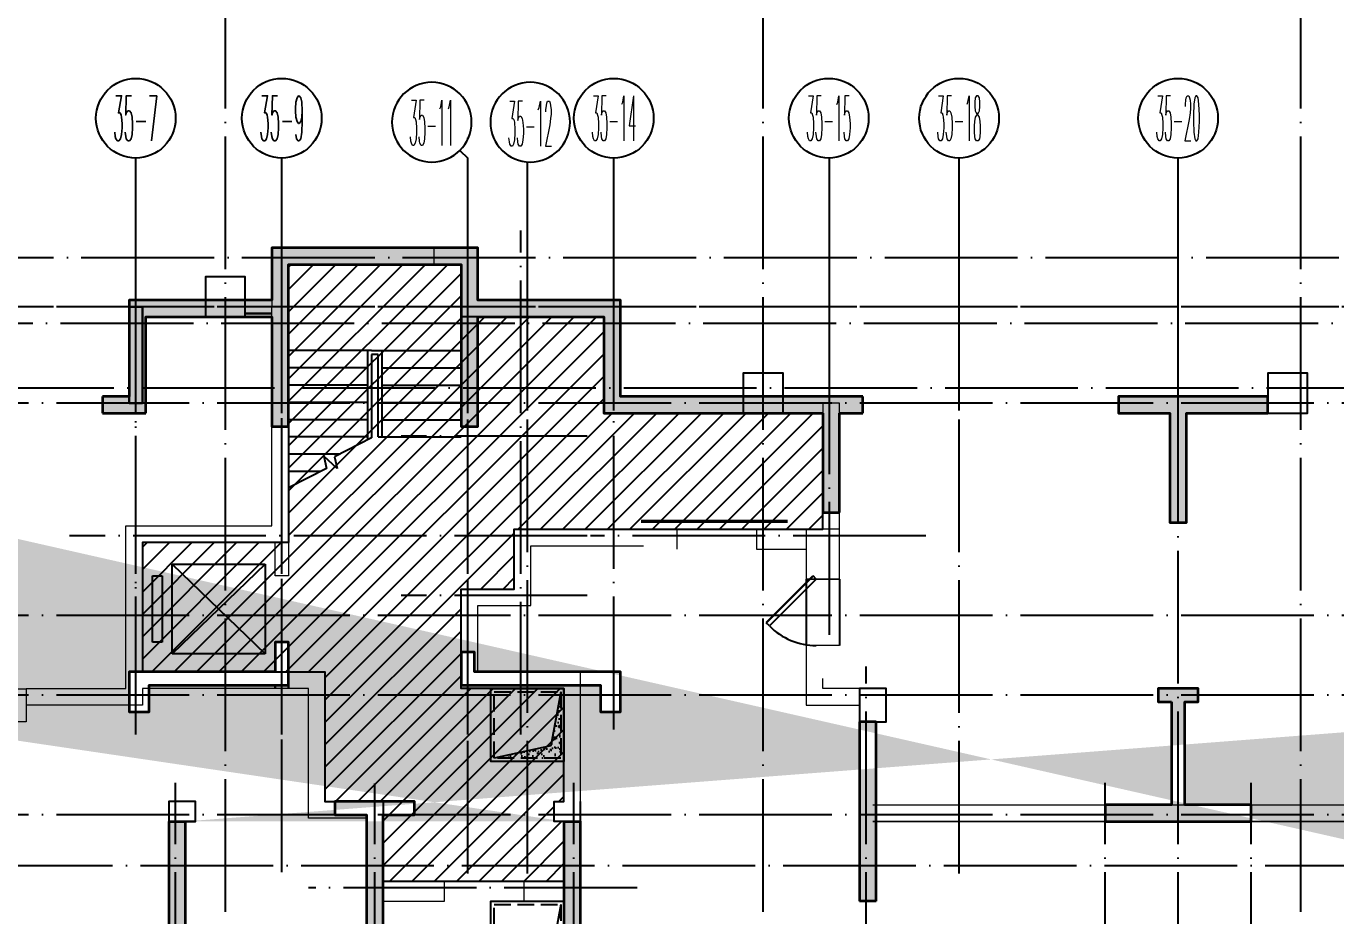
# Model space of a CAD drawing. Extents: x 115549 to 768939, y -502199 to 402497.
# Drawn here: x 296683 to 316408, y -369174 to -355775 of the extents above; entities that cross this region are included whole.
import ezdxf
from ezdxf.enums import TextEntityAlignment as Align

# ---------------------------------------------------------------- set-up
doc = ezdxf.new("R2010")
doc.units = 0
doc.header["$LTSCALE"] = 1000
doc.header["$MEASUREMENT"] = 0
doc.linetypes.add('DASH', pattern=[0.35, 0.25, -0.1])
doc.linetypes.add('DOTE', pattern=[2.4200000000000004, 2, -0.2, 0.02, -0.2])
for name, color, linetype in [('AXIS', 3, 'Continuous'), ('AXIS_TEXT', 7, 'Continuous'), ('COLUMN', 9, 'Continuous'), ('DOTE', 16, 'DOTE'), ('STAIR', 50, 'Continuous'), ('人防集水坑', 6, 'Continuous'), ('人防－WINDOW', 4, 'Continuous')]:
    doc.layers.add(name, color=color, linetype=linetype)
for name, color, linetype, lineweight in [('renWALL', 8, 'Continuous', 9), ('WALL', 150, 'Continuous', 30), ('主楼剪力墙', 212, 'Continuous', 5), ('砼墙', 3, 'Continuous', 35)]:
    doc.layers.add(name, color=color, linetype=linetype, lineweight=lineweight)
doc.styles.add('_TCH_AXIS', font='COMPLEX', dxfattribs={"bigfont": 'GBCBIG'})
doc.styles.add('COMPLEX', font='COMPLEX')

# ---------------------------------------------------------------- blocks, each defined once
blk = doc.blocks.new('qiangzh3333')
at = {"layer": 'COLUMN', "color": 8}
for points in [[(503104001.038847, 3697144366.18678), (503104601.038847, 3697144366.18678), (503104601.038847, 3697144966.18678), (503104001.038847, 3697144966.18678)], [(503112101.038847, 3697142916.18678), (503112701.038847, 3697142916.18678), (503112701.038847, 3697143516.18678), (503112101.038847, 3697143516.18678)], [(503120001.038847, 3697142916.18678), (503120601.038847, 3697142916.18678), (503120601.038847, 3697143516.18678), (503120001.038847, 3697143516.18678)], [(503103451.038847, 3697136766.18678), (503103851.038847, 3697136766.18678), (503103851.038847, 3697137066.18678), (503103451.038847, 3697137066.18678)]]:
    blk.add_lwpolyline(points, close=True, dxfattribs=at)
for points in [[(503113851.0357096, 3697138266.18678), (503113851.0357096, 3697138266.18678), (503114101.0357096, 3697138266.18678), (503114101.0357096, 3697138266.18678), (503114251.038847, 3697138266.18678), (503114251.038847, 3697138766.18678), (503113851.038847, 3697138766.18678), (503113851.038847, 3697138266.18678)], [(503109651.038847, 3697136766.18678), (503109651.038847, 3697137066.18678)], [(503109651.0357096, 3697136766.18678), (503109651.0357096, 3697135766.179456), (503109651.0357096, 3697132666.179456), (503106675.9764307, 3697132666.179456), (503106675.9764307, 3697127846.178967), (503104601.038847, 3697127846.178967), (503104601.038847, 3697127696.178967), (503104601.038847, 3697128296.178967), (503104001.038847, 3697128296.178967), (503104001.0388471, 3697127696.17897), (503104601.038847, 3697127696.178967)]]:
    blk.add_lwpolyline(points, dxfattribs=at)
at = {"layer": 'renWALL', "color": 8}
for points in [[(503105251.0357096, 3697144516.179015), (503105251.0354072, 3697145156.178967), (503107445.1552806, 3697145156.178967), (503107445.1552806, 3697145406.178967), (503105001.035289, 3697145406.178967), (503105001.0357096, 3697144516.178896)], [(503101301.0357096, 3697138764.371959), (503101301.0357096, 3697138264.371959), (503100801.0357096, 3697138264.371959), (503100801.0357096, 3697138764.371959), (503101301.0357096, 3697138764.371959), (503102800.5989156, 3697138766.177322), (503102800.6274092, 3697138916.215343), (503102801.0641932, 3697141216.178967), (503105001.0357096, 3697141216.178967), (503105001.0357096, 3697144516.178967)], [(503113051.0357096, 3697141166.178967), (503113051.0357096, 3697140416.179211), (503113551.0357096, 3697140416.179211), (503113551.0357096, 3697141066.178967), (503113551.0357096, 3697143066.178967), (503113301.0357096, 3697143066.178967), (503113301.0357096, 3697141166.178967)], [(503104601.038847, 3697128096.178967), (503106425.9764307, 3697128096.178967), (503106425.9764307, 3697132766.179456), (503106425.9764307, 3697133641.179456), (503106675.9764307, 3697133641.179456), (503106675.9764307, 3697132916.179456), (503109401.0357096, 3697132916.179456), (503109401.0357096, 3697135566.179456), (503108801.0357096, 3697135566.179456), (503108801.0357096, 3697135866.179456), (503109401.0357096, 3697135866.179456), (503109401.0357096, 3697136766.18678), (503109251.038847, 3697136766.18678), (503109251.038847, 3697137066.18678), (503109401.0357096, 3697137066.18678), (503109401.0357096, 3697138768.885817), (503107851.0357096, 3697138768.885817), (503107851.0357096, 3697140266.178967), (503108651.0357095, 3697140266.178967), (503108651.0357095, 3697141166.178967), (503110801.0357096, 3697141166.178967), (503111101.0357096, 3697141166.178967), (503111101.0357096, 3697140866.178967)], [(503113551.0357096, 3697141166.178967), (503112301.0357096, 3697141166.178967), (503112301.0357096, 3697140866.178967), (503113051.0357096, 3697140866.178967)], [(503106425.9764307, 3697135766.179456), (503106425.9764307, 3697134841.179456), (503106675.9764307, 3697134841.179456), (503106675.9764307, 3697135566.179456), (503107601.0357096, 3697135566.179456), (503107601.0357096, 3697135866.179456), (503106676.0388471, 3697135866.179456), (503106676.0388471, 3697137066.179456), (503105801.0357096, 3697137066.179456), (503105801.0357096, 3697139016.18678), (503105151.0357096, 3697139016.18678), (503103050.6463993, 3697139016.18678), (503103051.0167205, 3697140966.178967), (503105251.0357096, 3697140966.178967), (503105251.0357096, 3697140466.181101), (503105051.0357096, 3697140466.181101), (503105051.0357096, 3697140966.178967)], [(503109651.0357096, 3697137066.18678), (503109651.0357096, 3697139018.885817), (503108101.0357096, 3697139018.885817), (503108101.0357096, 3697140016.178967), (503108901.0357095, 3697140016.178967), (503108901.0357095, 3697140916.178967), (503110601.0357096, 3697140916.178967)], [(503113551.0357096, 3697139416.179211), (503113051.0357096, 3697139416.179211), (503113051.0357096, 3697138516.179456), (503113851.0357096, 3697138516.179456)], [(503106426.0388471, 3697135766.179456), (503106426.0388471, 3697136816.179456), (503105551.0357096, 3697136816.179456), (503105551.0357096, 3697138766.18678), (503105151.0357096, 3697138766.18678), (503103050.598922, 3697138766.18678), (503103050.5514429, 3697138516.177322), (503101301.0357096, 3697138514.371959)], [(503113851.038847, 3697138766.179456), (503113301.0357096, 3697138766.179455), (503113301.0357096, 3697138916.179212)], [(503114051.0357096, 3697137016.188321), (503117550.5802926, 3697137016.188321), (503119750.5080233, 3697137016.188321), (503123201.0388471, 3697137016.188321)], [(503114051.0357096, 3697136766.188321), (503117550.5802926, 3697136766.188321), (503119750.5080233, 3697136766.188321), (503123201.0388471, 3697136766.188321)]]:
    blk.add_lwpolyline(points, dxfattribs=at)
at = {"layer": 'WALL', "color": 8}
blk.add_lwpolyline([(503102851.0357096, 3697143066.178967), (503102851.0357096, 3697144516.178967), (503103051.0357096, 3697144516.178967), (503103051.0357096, 3697143066.178967)], close=True, dxfattribs=at)
for points in [[(503105001.0356623, 3697144616.178967), (503104601.038847, 3697144616.178967)], [(503105001.0357096, 3697144416.178967), (503104601.038847, 3697144416.178967)], [(503105251.0357096, 3697139016.18678), (503105251.0357096, 3697139466.181101), (503105051.0357096, 3697139466.181101), (503105051.0357096, 3697139016.18678)], [(503105051.0357096, 3697138766.18678), (503105051.0357096, 3697138816.178967), (503105251.0357096, 3697138816.178967), (503105251.0357096, 3697138766.18678)]]:
    blk.add_lwpolyline(points, dxfattribs=at)
blk = doc.blocks.new('zhuloujlqtiangchong')
at = {"layer": '主楼剪力墙'}
h = blk.add_hatch(color=253, dxfattribs=at)
h.dxf.hatch_style = 1
h.paths.add_polyline_path([(724222.2208015919, 614270.9931564331), (724222.2208015919, 614420.9931564331), (726322.2208015919, 614420.9931564331), (726322.2208015919, 615070.9931564331), (726122.2208015919, 615070.9931564331), (726122.2208015919, 614620.9931564331), (723922.2208015919, 614620.9931564331), (723922.2208015919, 614270.9931564331), (723922.2208015919, 614020.9931564331), (724222.2208015919, 614020.9931564331)], flags=17)
h.paths.add_polyline_path([(731322.2208015919, 614270.9931564331), (731322.2208015919, 614620.9931564331), (729822.2208015919, 614620.9931564331), (729122.2208015919, 614620.9931564331), (729122.2208015919, 614920.9931564331), (728922.2208015919, 614920.9931564331), (728922.2208015919, 614420.9931564331), (729822.2208015919, 614420.9931564331), (731022.2208015919, 614420.9931564331), (731022.2208015919, 614270.9931564331), (731022.2208015919, 614020.9931564331), (731322.2208015919, 614020.9931564331)], flags=17)
h.paths.add_polyline_path([(739622.2208015919, 614170.9931564331), (739622.2208015919, 612620.9931564331), (738622.2208015919, 612620.9931564331), (738622.2208015919, 612370.9931564331), (739722.2208015919, 612370.9931564331), (740822.2208015919, 612370.9931564331), (740822.2208015919, 612620.9931564331), (739822.2208015919, 612620.9931564331), (739822.2208015919, 614170.9931564331), (740022.2208015919, 614170.9931564331), (740022.2208015919, 614370.9931564331), (739722.2208015919, 614370.9931564331), (739422.2208015919, 614370.9931564331), (739422.2208015919, 614170.9931564331)], flags=17)
h.paths.add_polyline_path([(738722.2208015919, 608270.9931564331), (738722.2208015919, 610020.9931564331), (738522.2208015919, 610020.9931564331), (738522.2208015919, 608520.9931564331), (738122.2208015919, 608520.9931564331), (738122.2208015919, 608270.9931564331)], flags=17)
h.paths.add_polyline_path([(720872.2208015919, 618770.9931564331), (720272.2208015919, 618770.9931564331), (720272.2208015919, 618520.9931564331), (720622.2208015919, 618520.9931564331), (720622.2208015919, 617020.9931564331), (720872.2208015919, 617020.9931564331)])
h.paths.add_polyline_path([(749622.2208015919, 614420.9931564331), (750522.2129890919, 614420.9931564331), (750522.2129890919, 614920.9931564331), (750322.2129890919, 614920.9931564331), (750322.2129890919, 614620.9931564331), (749622.2208015919, 614620.9931564331), (748122.2208015919, 614620.9931564331), (748122.2208015919, 614270.9931564331), (748122.2208015919, 614020.9931564331), (748422.2208015919, 614020.9931564331), (748422.2208015919, 614270.9931564331), (748422.2208015919, 614420.9931564331)], flags=17)
h.paths.add_polyline_path([(745072.2208015919, 618520.9931564331), (745622.2208015919, 618520.9931564331), (745622.2208015919, 618770.9931564331), (744972.2208015919, 618770.9931564331), (744472.2208015919, 618770.9931564331), (744472.2208015919, 618520.9931564331), (744822.2208015919, 618520.9931564331), (744822.2208015919, 617020.9931564331), (745072.2208015919, 617020.9931564331)])
h.paths.add_polyline_path([(740722.2208015919, 608270.9931564331), (741322.2208015919, 608270.9931564331), (741322.2208015919, 608520.9931564331), (740922.2208015919, 608520.9931564331), (740922.2208015919, 610020.9931564331), (740722.2208015919, 610020.9931564331)], flags=17)
h.paths.add_polyline_path([(752422.2129890919, 612470.9931564331), (752422.2129890919, 612670.9931564331), (751822.2129890919, 612670.9931564331), (751222.2129890919, 612670.9931564331), (751222.2129890919, 612470.9931564331), (751697.2129890919, 612470.9931564331), (751697.2129890919, 610820.9931564331), (751697.2129890919, 608270.9931564331), (751947.2129890919, 608270.9931564331), (751947.2129890919, 610820.9931564331), (751947.2129890919, 612470.9931564331)], flags=17)
h.paths.add_polyline_path([(755522.2129890919, 614270.9931564331), (755522.2129890919, 614620.9931564331), (753322.2129890919, 614620.9931564331), (753322.2129890919, 615070.9931564331), (753122.2129890919, 615070.9931564331), (753122.2129890919, 614420.9931564331), (755222.2129890919, 614420.9931564331), (755222.2129890919, 614270.9931564331), (755222.2129890919, 614020.9931564331), (755522.2129890919, 614020.9931564331)], flags=17)
h.paths.add_polyline_path([(758822.2129890919, 618520.9931564331), (759172.2129890919, 618520.9931564331), (759172.2129890919, 618770.9931564331), (758572.2129890919, 618770.9931564331), (758572.2129890919, 617020.9931564331), (758822.2129890919, 617020.9931564331)])
h.paths.add_polyline_path([(741072.2208015919, 618520.9931564331), (741072.2208015919, 618770.9931564331), (740622.2208015919, 618770.9931564331), (739722.2208015919, 618770.9931564331), (738822.2208015919, 618770.9931564331), (738822.2208015919, 618520.9931564331), (739597.2208015919, 618520.9931564331), (739597.2208015919, 616870.9931564331), (739847.2208015919, 616870.9931564331), (739847.2208015919, 618520.9931564331), (740622.2208015919, 618520.9931564331)])
h.paths.add_polyline_path([(748722.2208015919, 612370.9931564331), (748972.2208015919, 612370.9931564331), (748972.2208015919, 608270.9931564331), (748322.2208015919, 608270.9931564331), (748322.2208015919, 608520.9931564331), (748722.2208015919, 608520.9931564331)], flags=17)
h.paths.add_polyline_path([(724172.2208015919, 618520.9931564331), (724172.2208015919, 619971.0041861534), (726072.2208015919, 619970.9867229462), (726072.2208015919, 618320.9931564331), (726322.2208015919, 618320.9931564331), (726322.2208015919, 620120.9853439331), (726322.2208015919, 620760.9853439331), (728922.2208015919, 620760.9853439331), (728922.2208015919, 620120.9853439331), (728922.2208015919, 618320.9931564331), (729172.2208015919, 618320.9931564331), (729172.2208015919, 619970.9867229462), (729872.2214835882, 619970.9931564331), (731072.2208015919, 619970.9931564331), (731072.2208015919, 619870.9931564331), (731072.2208015919, 618520.9931564331), (731722.2208015919, 618520.9931564331), (734372.2208015919, 618520.9931564331), (734372.2208015919, 617020.9931564331), (734622.2208015919, 617020.9931564331), (734622.2208015919, 618520.9931564331), (734972.2208015919, 618520.9931564331), (734972.2208015919, 618770.9931564331), (731722.2208015919, 618770.9931564331), (731322.2208015919, 618770.9931564331), (731322.2208015919, 619870.9931564331), (731322.2208015919, 620220.9931564331), (729872.2203384042, 620220.9931564331), (729172.2208015919, 620220.9867229462), (729172.2208015919, 621010.9853439331), (726072.2208015919, 621010.9853439331), (726072.2208015919, 620220.9867229462), (723922.2208015919, 620221.0064840317), (723922.2208015919, 619870.9931564331), (723922.2208015919, 618770.9931564331), (723522.2208015919, 618770.9931564331), (723522.2208015919, 618520.9931564331)])
h.paths.add_polyline_path([(748372.2208015919, 618520.9931564331), (748372.2208015919, 619870.9931564331), (748372.2208015919, 619970.9931564331), (750272.2129890919, 619970.9931564331), (750272.2129890919, 618320.9931564331), (750522.2129890919, 618320.9931564331), (750522.2129890919, 620120.9931564331), (750522.2129890919, 620760.9931564331), (753122.2129890919, 620760.9931564331), (753122.2129890919, 620120.9931564331), (753122.2129890919, 618320.9931564331), (753372.2129890919, 618320.9931564331), (753372.2129890919, 619970.9931564331), (754072.2129890919, 619970.9931564331), (755272.2129890919, 619970.9931564331), (755272.2129890919, 619870.9931564331), (755272.2129890919, 618520.9931564331), (755922.2129890919, 618520.9931564331), (755922.2129890919, 618770.9931564331), (755522.2129890919, 618770.9931564331), (755522.2129890919, 619870.9931564331), (755522.2129890919, 620220.9931564331), (754072.2129890919, 620220.9931564331), (753372.2129890919, 620220.9931564331), (753372.2129890919, 621010.9931564331), (750272.2129890919, 621010.9931564331), (750272.2129890919, 620220.9931564331), (748122.2208015919, 620220.9931564331), (748122.2208015919, 619870.9931564331), (748122.2208015919, 618770.9931564331), (747722.2208015919, 618770.9931564331), (747722.2208015919, 618520.9931564331)])
h.paths.add_polyline_path([(766772.2129890919, 615300.9853439331), (766772.2129890919, 618770.9931564331), (763922.2129890919, 618770.9931564331), (763022.2129890919, 618770.9931564331), (763022.2129890919, 618520.9931564331), (763772.2129890919, 618520.9931564331), (763772.2129890919, 616870.9931564331), (763772.2129890919, 614270.9931564331), (763772.2129890919, 613570.9931564331), (763772.2129890919, 612970.9931564331), (763772.2129890919, 612620.9931564331), (762672.2129890919, 612620.9931564331), (762672.2129890919, 612570.9931564331), (762272.2129890919, 612570.9931564331), (762272.2129890919, 612370.9931564331), (762672.2129890919, 612370.9931564331), (762672.2129890919, 612170.9931564331), (762672.2129890919, 610020.9931564331), (762672.2129890919, 608520.9931564331), (762322.2129890919, 608520.9931564331), (762322.2129890919, 608270.9931564331), (762922.2129890919, 608270.9931564331), (762922.2129890919, 610020.9931564331), (762922.2129890919, 612170.9931564331), (762922.2129890919, 612370.9931564331), (764022.2129890919, 612370.9931564331), (764022.2129890919, 612970.9931564331), (764022.2129890919, 613470.9931564331), (764622.2286140919, 613470.9931564331), (764622.2286140919, 613720.9931564331), (764022.2129890919, 613720.9931564331), (764022.2129890919, 614270.9931564331), (764022.2129890919, 616870.9931564331), (764022.2129890919, 618520.9931564331), (765872.2286140919, 618520.9931564331), (766522.2129890919, 618520.9931564331), (766522.2129890919, 615300.9853439331), (766522.2129890919, 613720.9931564331), (765872.2286140919, 613720.9931564331), (765822.2286140919, 613720.9931564331), (765822.2286140919, 613470.9931564331), (765872.2286140919, 613470.9931564331), (766772.2129890919, 613470.9931564331)])
edge = h.paths.add_edge_path()
edge.add_line((758022.2129890919, 608270.9931564331), (758022.2129890919, 608520.9931564331))
edge.add_line((715422.2208015919, 618170.9931564331), (715422.2208015919, 616870.9931564331))
edge.add_line((715422.2208015919, 616870.9931564331), (715422.2208015919, 614270.9931564331))
edge.add_line((715422.2208015919, 614270.9931564331), (715422.2208015919, 613871.0209380689))
edge.add_line((715422.2208015919, 613871.0209383965), (714822.2485022082, 613871.1875973685))
edge.add_line((714822.2485021949, 613871.1875972748), (714822.179057753, 613621.1876069199))
edge.add_line((714822.1790577173, 613621.1876068115), (715422.220801543, 613621.0209285493))
edge.add_line((715422.2208015919, 613621.0209283829), (715422.2208015919, 612370.9931563921))
edge.add_line((715422.2208015919, 612370.9931564331), (716522.2208015919, 612370.9931564331))
edge.add_line((716522.2208015919, 612370.9931564331), (716522.2208015919, 612170.9931564331))
edge.add_line((716522.2208015919, 612170.9931564331), (716522.2208015919, 610020.9931564331))
edge.add_line((716522.2208015919, 610020.9931564331), (716522.2208015919, 608270.9931564331))
edge.add_line((716522.2208015919, 608270.9931564331), (717122.2208015919, 608270.9931564331))
edge.add_line((717122.2208015919, 608270.9931564331), (717122.2208015919, 608520.9931564331))
edge.add_line((717122.2208015919, 608520.9931564331), (716772.2208015919, 608520.9931564331))
edge.add_line((716772.2208015919, 608520.9931564331), (716772.2208015919, 610020.9931564331))
edge.add_line((716772.2208015919, 610020.9931564331), (716772.2208015919, 612170.9931564331))
edge.add_line((716772.2208015919, 612170.9931564331), (716772.2208015919, 612370.9931564331))
edge.add_line((716772.2208015919, 612370.9931564331), (717172.2208015919, 612370.9931564331))
edge.add_line((717172.2208015919, 612370.9931564331), (717172.2208015919, 612570.9931564331))
edge.add_line((717172.2208015919, 612570.9931564331), (716772.2208015919, 612570.9931564331))
edge.add_line((716772.2208015919, 612570.9931564331), (716772.2208015919, 612620.9931564331))
edge.add_line((716772.2208015919, 612620.9931564331), (715672.2208015919, 612620.9931564331))
edge.add_line((715672.2208015919, 612620.9931564331), (715672.2208015919, 613770.9931564331))
edge.add_line((715672.2208015919, 613770.9931564331), (715672.2208015919, 614270.9931564331))
edge.add_line((715672.2208015919, 614270.9931564331), (715672.2208015919, 616870.9931564331))
edge.add_line((715672.2208015919, 616870.9931564331), (715672.2208015919, 618170.9931564331))
edge.add_line((720072.2208015919, 613870.9931564331), (720072.2208015919, 612470.9931564331))
edge.add_line((720072.2208015919, 612470.9931564331), (720072.2208015919, 610020.9931564331))
edge.add_line((720072.2208015919, 610020.9931564331), (720072.2208015919, 608520.9931564331))
edge.add_line((720072.2208015919, 608520.9931564331), (719722.2208015919, 608520.9931564331))
edge.add_line((719722.2208015919, 608520.9931564331), (719722.2208015919, 608270.9931564331))
edge.add_line((719722.2208015919, 608270.9931564331), (720222.2208015919, 608270.9931564331))
edge.add_line((720222.2208015919, 608270.9931564331), (720522.2208015919, 608270.9931564331))
edge.add_line((720522.2208015919, 608270.9931564331), (720522.2208015919, 607470.9931564331))
edge.add_line((720522.2208015919, 607470.9931564331), (720722.2208015919, 607470.9931564331))
edge.add_line((720722.2208015919, 607470.9931564331), (720722.2208015919, 608520.9931564331))
edge.add_line((720722.2208015919, 608520.9931564331), (720322.2208015919, 608520.9931564331))
edge.add_line((720322.2208015919, 608520.9931564331), (720322.2208015919, 610020.9931564331))
edge.add_line((720322.2208015919, 610020.9931564331), (720322.2208015919, 612470.9931564331))
edge.add_line((720322.2208015919, 612470.9931564331), (720322.2208015919, 613870.9931564331))
edge.add_line((730472.2208015919, 612370.9931564331), (730472.2208015919, 608270.9931564331))
edge.add_line((730472.2208015919, 608270.9931564331), (731122.2208015919, 608270.9931564331))
edge.add_line((731122.2208015919, 608270.9931564331), (731122.2208015919, 608520.9931564331))
edge.add_line((731122.2208015919, 608520.9931564331), (730722.2208015919, 608520.9931564331))
edge.add_line((730722.2208015919, 608520.9931564331), (730722.2208015919, 612370.9931564331))
edge.add_line((724522.2208015919, 612370.9931564331), (724522.2208015919, 608520.9931564331))
edge.add_line((724522.2208015919, 608520.9931564331), (724122.2208015919, 608520.9931564331))
edge.add_line((724122.2208015919, 608520.9931564331), (724122.2208015919, 608270.9931564331))
edge.add_line((724122.2208015919, 608270.9931564331), (724772.2208015919, 608270.9931564331))
edge.add_line((724772.2208015919, 608270.9931564331), (724772.2208015919, 612370.9931564331))
edge.add_line((744272.2208015919, 613870.9931564331), (744272.2208015919, 612470.9931564331))
edge.add_line((744272.2208015919, 612470.9931564331), (744272.2208015919, 610020.9931564331))
edge.add_line((744272.2208015919, 610020.9931564331), (744272.2208015919, 608520.9931564331))
edge.add_line((744272.2208015919, 608520.9931564331), (743922.2208015919, 608520.9931564331))
edge.add_line((743922.2208015919, 608520.9931564331), (743922.2208015919, 608270.9931564331))
edge.add_line((743922.2208015919, 608270.9931564331), (744422.2208015919, 608270.9931564331))
edge.add_line((744422.2208015919, 608270.9931564331), (744722.2208015919, 608270.9931564331))
edge.add_line((744722.2208015919, 608270.9931564331), (744722.2208015919, 607470.9931564331))
edge.add_line((744722.2208015919, 607470.9931564331), (744922.2208015919, 607470.9931564331))
edge.add_line((744922.2208015919, 607470.9931564331), (744922.2208015919, 608520.9931564331))
edge.add_line((744922.2208015919, 608520.9931564331), (744522.2208015919, 608520.9931564331))
edge.add_line((744522.2208015919, 608520.9931564331), (744522.2208015919, 610020.9931564331))
edge.add_line((744522.2208015919, 610020.9931564331), (744522.2208015919, 612470.9931564331))
edge.add_line((744522.2208015919, 612470.9931564331), (744522.2208015919, 613870.9931564331))
edge.add_line((759122.2129890919, 613870.9931564331), (759122.2129890919, 612470.9931564331))
edge.add_line((759122.2129890919, 612470.9931564331), (759122.2129890919, 610020.9931564331))
edge.add_line((759122.2129890919, 610020.9931564331), (759122.2129890919, 608520.9931564331))
edge.add_line((759122.2129890919, 608520.9931564331), (758822.2129890919, 608520.9931564331))
edge.add_line((758822.2129890919, 608520.9931564331), (758022.2129890919, 608520.9931564331))
edge.add_line((758022.2129890919, 608270.9931564331), (758722.2129890919, 608270.9931564331))
edge.add_line((758722.2129890919, 608270.9931564331), (758722.2129890919, 607470.9931564331))
edge.add_line((758722.2129890919, 607470.9931564331), (758922.2129890919, 607470.9931564331))
edge.add_line((758922.2129890919, 607470.9931564331), (758922.2129890919, 608270.9931564331))
edge.add_line((758922.2129890919, 608270.9931564331), (759222.2129890919, 608270.9931564331))
edge.add_line((759222.2129890919, 608270.9931564331), (759722.2129890919, 608270.9931564331))
edge.add_line((759722.2129890919, 608270.9931564331), (759722.2129890919, 608520.9931564331))
edge.add_line((759722.2129890919, 608520.9931564331), (759372.2129890919, 608520.9931564331))
edge.add_line((759372.2129890919, 608520.9931564331), (759372.2129890919, 610020.9931564331))
edge.add_line((759372.2129890919, 610020.9931564331), (759372.2129890919, 612470.9931564331))
edge.add_line((759372.2129890919, 612470.9931564331), (759372.2129890919, 613870.9931564331))
edge.add_line((754672.2129890919, 612370.9931564331), (754672.2129890919, 608270.9931564331))
edge.add_line((754672.2129890919, 608270.9931564331), (755322.2129890919, 608270.9931564331))
edge.add_line((755322.2129890919, 608270.9931564331), (755322.2129890919, 608520.9931564331))
edge.add_line((755322.2129890919, 608520.9931564331), (754922.2129890919, 608520.9931564331))
edge.add_line((754922.2129890919, 608520.9931564331), (754922.2129890919, 612370.9931564331))
h.paths.add_polyline_path([(734922.2208015919, 611170.985833168), (735172.2208015919, 611170.9858326912), (735172.2208015919, 613870.9931564331), (734922.2208015919, 613870.9931564331)])
h.paths.add_polyline_path([(735172.2208015919, 609970.9858326912), (734922.2208015919, 609970.9858326912), (734922.2208015919, 608520.9931564331), (733722.2208015919, 608520.9931564331), (733722.2208015919, 608270.9931564331), (734522.2208015919, 608270.9931564331), (734522.2208015919, 607470.9931564331), (734722.2208015919, 607470.9931564331), (734722.2208015919, 608270.9931564331), (735522.2208015919, 608270.9931564331), (735522.2208015919, 608520.9931564331), (735172.2208015919, 608520.9931564331)])
h.paths.add_polyline_path([(727497.2208015919, 610445.9858322144), (727747.2208016515, 610445.9858322144), (727747.2208015919, 612470.9931564331), (728222.2208015919, 612470.9931564331), (728222.2208015919, 612670.9931564331), (727022.2208015919, 612670.9931564331), (727022.2208015919, 612470.9931564331), (727497.2208015919, 612470.9931564331)])
h.paths.add_polyline_path([(727747.2208015919, 609245.985833168), (727497.2208015919, 609245.9858326912), (727497.2208015919, 608270.9931564331), (727747.2208015919, 608270.9931564331)])
h = blk.add_hatch(color=253, dxfattribs=at)
h.dxf.hatch_style = 1
h.paths.add_polyline_path([(720072.2208015919, 613870.9931564331), (720322.2208015919, 613870.9931564331), (720322.2208015919, 612470.9931564331), (720322.2208015919, 610020.9931564331), (720322.2208015919, 608520.9931564331), (720722.2208015919, 608520.9931564331), (720722.2208015919, 607470.9931564331), (720522.2208015919, 607470.9931564331), (720522.2208015919, 608270.9931564331), (720222.2208015919, 608270.9931564331), (719722.2208015919, 608270.9931564331), (719722.2208015919, 608520.9931564331), (720072.2208015919, 608520.9931564331), (720072.2208015919, 610020.9931564331), (720072.2208015919, 612470.9931564331)])
h.paths.add_polyline_path([(724522.2208015919, 612370.9931564331), (724772.2208015919, 612370.9931564331), (724772.2208015919, 608270.9931564331), (724122.2208015919, 608270.9931564331), (724122.2208015919, 608520.9931564331), (724522.2208015919, 608520.9931564331)])
h.paths.add_polyline_path([(730472.2208015919, 612370.9931564331), (730722.2208015919, 612370.9931564331), (730722.2208015919, 608520.9931564331), (731122.2208015919, 608520.9931564331), (731122.2208015919, 608270.9931564331), (730472.2208015919, 608270.9931564331)])
edge = h.paths.add_edge_path()
edge.add_line((716422.2208015919, 618520.9931564331), (716422.2208015919, 618770.9931564331))
h.paths.add_polyline_path([(715422.2094482183, 613871.0209417343), (715422.1400039196, 613621.020951271), (715422.2208015919, 613621.0209283829), (715422.2208015919, 612370.9931564331), (716522.2208015919, 612370.9931564331), (716522.2208015919, 608270.9931564331), (717122.2208015919, 608270.9931564331), (717122.2208015919, 608520.9931564331), (716772.2208015919, 608520.9931564331), (716772.2208015919, 612370.9931564331), (717172.2208015919, 612370.9931564331), (717172.2208015919, 612570.9931564331), (716772.2208015919, 612570.9931564331), (716772.2208015919, 612620.9931564331), (715672.2208015919, 612620.9931564331), (715672.2208015919, 618170.9931564331), (715422.2208015919, 618170.9931564331), (715422.2208015919, 613871.0209383965)])
h.paths.add_polyline_path([(744522.2208015919, 609970.9858322144), (744272.2208016515, 609970.9858322144), (744272.2208015919, 608520.9931564331), (743922.2208015919, 608520.9931564331), (743922.2208015919, 608270.9931564331), (744722.2208015919, 608270.9931564331), (744722.2208015919, 607470.9931564331), (744922.2208015919, 607470.9931564331), (744922.2208015919, 608520.9931564331), (744522.2208015919, 608520.9931564331)])
h.paths.add_polyline_path([(744272.2208015323, 611170.9858312607), (744522.2208015323, 611170.9858317375), (744522.2208015919, 613870.9931564331), (744272.2208015919, 613870.9931564331)])
blk = doc.blocks.new('asdfqwer')
at = {"ltscale": 10}
h = blk.add_hatch(dxfattribs=at)
h.set_pattern_fill('AR-SAND', color=6, scale=50, style=0)
h.set_pattern_definition([(37.50000000000001, (0, 0), (-4.000078239960125, 122.3533093323356), [0, -96.52, 0, -107.95, 0, -103.1875]), (7.499999999999999, (0, 0), (112.3808207845006, 179.2062751420885), [0, -52.07000000000001, 0, -86.995, 0, -33.3375]), (327.5, (-78.105, 0), (197.7480925603645, 0.3592961696364028), [0, -31.75, 0, -114.3, 0, -149.225]), (317.5, (-78.105, 0), (190.8891131180743, 55.73233081430404), [0, -15.875, 0, -74.92999999999999, 0, -85.725])])
h.paths.add_polyline_path([(477311.1162526845, 229083.757494817), (476311.1162526844, 229083.757494817), (476311.1162526844, 228083.7574948172), (476458.3371828603, 228897.4432301149)])
at = {"color": 6}
for p, q in [((476458.3371828604, 228897.4432301149), (477311.1162526845, 229083.757494817)), ((476311.1162526845, 228083.757494817), (476458.3371828604, 228897.4432301149))]:
    blk.add_line(p, q, dxfattribs=at)
blk.add_lwpolyline([(476261.1162526845, 229133.757494817), (477361.1162526845, 229133.757494817), (477361.1162526845, 228033.757494817), (476261.1162526845, 228033.757494817)], close=True, dxfattribs=at)
at = {"color": 6, "linetype": 'DASH'}
blk.add_lwpolyline([(476311.1162526845, 229083.757494817), (477311.1162526845, 229083.757494817), (477311.1162526845, 228083.757494817), (476311.1162526845, 228083.757494817)], close=True, dxfattribs=at)
blk = doc.blocks.new('$DorLib2D$00000084')
for p, q in [((-0.207106781192806, 0.8071067811842454), (-0.1599663291136721, 0.8542472332633508)), ((0.4999999999938609, 0.09999999999763531), (-0.2071067811926923, 0.8071067811842454)), ((0.4999999999938609, 0.09999999999763531), (0.5471404520728811, 0.1471404520767408))]:
    blk.add_line(p, q)
at = {"const_width": 0.03333333333333334}
blk.add_lwpolyline([(0.5471404520728811, 0.1471404520767408), (-0.1599663291136721, 0.8542472332634077)], dxfattribs=at)
blk.add_arc((0.4999999999938609, 0.09999999999763531), 1.000000000000078, 135, 180)
blk = doc.blocks.new('gangjinhunningtuqiang')
at = {"layer": '砼墙', "color": 8}
for p, q in [((723922.2208015919, 619870.9931564331), (723922.2208015919, 618770.9931564331)), ((723922.2208015919, 618770.9931564331), (723522.2208015919, 618770.9931564331)), ((723522.2208015919, 618770.9931564331), (723522.2208015919, 618520.9931564331)), ((734972.2208015919, 618520.9931564331), (734972.2208015919, 618770.9931564331)), ((741072.2208015919, 618520.9931564331), (741072.2208015919, 618770.9931564331)), ((723522.2208015919, 618520.9931564331), (724172.2208015919, 618520.9931564331)), ((734372.2208015919, 618520.9931564331), (734372.2208015919, 617020.9931564331)), ((734622.2208015919, 617020.9931564331), (734622.2208015919, 618520.9931564331)), ((734622.2208015919, 618520.9931564331), (734972.2208015919, 618520.9931564331)), ((734372.2208015919, 617020.9931564331), (734622.2208015919, 617020.9931564331)), ((735172.2208015919, 613870.9931564331), (734922.2208015919, 613870.9931564331)), ((724522.2208015919, 612370.9931564331), (724772.2208015919, 612370.9931564331)), ((730472.2208015919, 612370.9931564331), (730722.2208015919, 612370.9931564331)), ((735172.2208015919, 611168.5985774994), (734922.2208015919, 611168.5985774994))]:
    blk.add_line(p, q, dxfattribs=at)
for points in [[(734972.2208015919, 618770.9931564331), (731722.2208015919, 618770.9931564331), (731322.2208015919, 618770.9931564331), (731322.2208015919, 619870.9931564331), (731322.2208015919, 620220.9931564331), (729872.2203384042, 620220.9931564331), (729172.2208015919, 620220.9867229462), (729172.2208015919, 621010.9853439331), (726072.2208015919, 621010.9853439331), (726072.2208015919, 620220.9867229462), (723922.2208015919, 620221.0064840317), (723922.2208015919, 619870.9931564331)], [(724172.2208015919, 618520.9931564331), (724172.2208015919, 619971.0041861534), (726072.2208015919, 619970.9867229462), (726072.2208015919, 618320.9931564331), (726322.2208015919, 618320.9931564331), (726322.2208015919, 620120.9853439331), (726322.2208015919, 620760.9853439331), (728922.2208015919, 620760.9853439331), (728922.2208015919, 620120.9853439331), (728922.2208015919, 618320.9931564331), (729172.2208015919, 618320.9931564331), (729172.2208015919, 619970.9867229462), (729872.2214835882, 619970.9931564331), (731072.2208015919, 619970.9931564331), (731072.2208015919, 619870.9931564331), (731072.2208015919, 618520.9931564331), (731722.2208015919, 618520.9931564331), (734372.2208015919, 618520.9931564331)], [(741072.2208015919, 618770.9931564331), (740622.2208015919, 618770.9931564331), (739722.2208015919, 618770.9931564331), (738822.2208015919, 618770.9931564331), (738822.2208015919, 618520.9931564331), (739597.2208015919, 618520.9931564331), (739597.2208015919, 616870.9931564331), (739847.2208015919, 616870.9931564331), (739847.2208015919, 618520.9931564331), (740622.2208015919, 618520.9931564331), (741072.2208015919, 618520.9931564331)], [(734922.2208015919, 613870.9931564331), (734922.2208015919, 612470.9931564331), (734922.2208015919, 611168.5985774994)], [(735172.2208015919, 611168.5985774994), (735172.2208015919, 612470.9931564331), (735172.2208015919, 613870.9931564331)], [(727747.2208015919, 610445.975153923), (727747.2208015919, 610820.9931564331), (727747.2208015919, 612470.9931564331), (728222.2208015919, 612470.9931564331), (728222.2208015919, 612670.9931564331), (727622.2208015919, 612670.9931564331), (727022.2208015919, 612670.9931564331), (727022.2208015919, 612470.9931564331), (727497.2208015919, 612470.9931564331), (727497.2208015919, 610820.9931564331), (727497.2208015919, 610445.9858293533)], [(724522.2208015919, 612370.9931564331), (724522.2208015919, 608520.9931564331), (724122.2208015919, 608520.9931564331), (724122.2208015919, 608270.9931564331), (724772.2208015919, 608270.9931564331), (724772.2208015919, 612370.9931564331)], [(730472.2208015919, 612370.9931564331), (730472.2208015919, 608270.9931564331), (731122.2208015919, 608270.9931564331), (731122.2208015919, 608520.9931564331), (730722.2208015919, 608520.9931564331), (730722.2208015919, 612370.9931564331)]]:
    blk.add_lwpolyline(points, dxfattribs=at)
for points in [[(724222.2208015919, 614270.9931564331), (724222.2208015919, 614420.9931564331), (726322.2208015919, 614420.9931564331), (726322.2208015919, 615070.9931564331), (726122.2208015919, 615070.9931564331), (726122.2208015919, 614620.9931564331), (723922.2208015919, 614620.9931564331), (723922.2208015919, 614270.9931564331), (723922.2208015919, 614020.9931564331), (724222.2208015919, 614020.9931564331)], [(731322.2208015919, 614270.9931564331), (731322.2208015919, 614620.9931564331), (729822.2208015919, 614620.9931564331), (729122.2208015919, 614620.9931564331), (729122.2208015919, 614920.9931564331), (728922.2208015919, 614920.9931564331), (728922.2208015919, 614420.9931564331), (729822.2208015919, 614420.9931564331), (731022.2208015919, 614420.9931564331), (731022.2208015919, 614270.9931564331), (731022.2208015919, 614020.9931564331), (731322.2208015919, 614020.9931564331)], [(739622.2208015919, 614170.9931564331), (739622.2208015919, 612620.9931564331), (738622.2208015919, 612620.9931564331), (738622.2208015919, 612370.9931564331), (739722.2208015919, 612370.9931564331), (740822.2208015919, 612370.9931564331), (740822.2208015919, 612620.9931564331), (739822.2208015919, 612620.9931564331), (739822.2208015919, 614170.9931564331), (740022.2208015919, 614170.9931564331), (740022.2208015919, 614370.9931564331), (739722.2208015919, 614370.9931564331), (739422.2208015919, 614370.9931564331), (739422.2208015919, 614170.9931564331)]]:
    blk.add_lwpolyline(points, close=True, dxfattribs=at)
blk = doc.blocks.new('saaaa')
at = {"layer": 'COLUMN', "color": 8}
for p, q in [((504772289.8447793, 3696205763.324012), (504771689.8447793, 3696205763.324012)), ((504771689.8447793, 3696205763.324012), (504771689.8447793, 3696205163.324012)), ((504772289.8447793, 3696205163.324012), (504772289.8447793, 3696205763.324012)), ((504771689.8447793, 3696205163.324012), (504772289.8447793, 3696205163.324012)), ((504780389.8447793, 3696204313.324012), (504779789.8447793, 3696204313.324012)), ((504779789.8447793, 3696204313.324012), (504779789.8447793, 3696203713.324012)), ((504780389.8447793, 3696203713.324012), (504780389.8447793, 3696204313.324012)), ((504788289.8447793, 3696204313.324012), (504787689.8447793, 3696204313.324012)), ((504787689.8447793, 3696204313.324012), (504787689.8447793, 3696203713.324012)), ((504788289.8447793, 3696203713.324012), (504788289.8447793, 3696204313.324012)), ((504779789.8447793, 3696203713.324012), (504780389.8447793, 3696203713.324012)), ((504787689.8447793, 3696203713.324012), (504788289.8447793, 3696203713.324012)), ((504781939.8447793, 3696199563.324012), (504781539.8447793, 3696199563.324012)), ((504781539.8447793, 3696199563.324012), (504781539.8447793, 3696199063.324012)), ((504781939.8447793, 3696199063.324012), (504781939.8447793, 3696199563.324012)), ((504781539.8416418, 3696199063.324012), (504781539.8416418, 3696199063.324012)), ((504781539.8416418, 3696199063.324012), (504781789.8416418, 3696199063.324012)), ((504781789.8416418, 3696199063.324012), (504781789.8416418, 3696199063.324012)), ((504781789.8416418, 3696199063.324012), (504781939.8447793, 3696199063.324012)), ((504771539.8447793, 3696197863.324012), (504771139.8447793, 3696197863.324012)), ((504771139.8447793, 3696197863.324012), (504771139.8447793, 3696197563.324012)), ((504771539.8447793, 3696197563.324012), (504771539.8447793, 3696197863.324012)), ((504777339.8447793, 3696197563.324012), (504777339.8447793, 3696197863.324012)), ((504771139.8447793, 3696197563.324012), (504771539.8447793, 3696197563.324012)), ((504777339.8416418, 3696197563.324012), (504777339.8416418, 3696196563.316688)), ((504777339.8416418, 3696196563.316688), (504777339.8416418, 3696193463.316688))]:
    blk.add_line(p, q, dxfattribs=at)
at = {"layer": 'renWALL', "color": 8}
for p, q in [((504775133.9612129, 3696206203.316199), (504772689.8412213, 3696206203.316199)), ((504772689.8412213, 3696206203.316199), (504772689.8416418, 3696205313.316128)), ((504775133.9612129, 3696205953.316199), (504775133.9612129, 3696206203.316199)), ((504772939.8416418, 3696205313.316247), (504772939.8413395, 3696205953.316199)), ((504772939.8413395, 3696205953.316199), (504775133.9612129, 3696205953.316199)), ((504772689.8416418, 3696202013.316199), (504772689.8416418, 3696205313.316199)), ((504781239.8416418, 3696203863.316199), (504780989.8416418, 3696203863.316199)), ((504780989.8416418, 3696203863.316199), (504780989.8416418, 3696201963.316199)), ((504781239.8416418, 3696201863.316199), (504781239.8416418, 3696203863.316199)), ((504770489.4333415, 3696199713.352575), (504770489.8701255, 3696202013.316199)), ((504770489.8701255, 3696202013.316199), (504772689.8416418, 3696202013.316199)), ((504776339.8416418, 3696201063.316199), (504776339.8416418, 3696201963.316199)), ((504776339.8416418, 3696201963.316199), (504778489.8416418, 3696201963.316199)), ((504778489.8416418, 3696201963.316199), (504778789.8416418, 3696201963.316199)), ((504778789.8416418, 3696201963.316199), (504778789.8416418, 3696201663.316199)), ((504781239.8416418, 3696201963.316199), (504779989.8416418, 3696201963.316199)), ((504779989.8416418, 3696201963.316199), (504779989.8416418, 3696201663.316199)), ((504780739.8416418, 3696201963.316199), (504780739.8416418, 3696201213.316443)), ((504781239.8416418, 3696201213.316443), (504781239.8416418, 3696201863.316199)), ((504770739.4523315, 3696199813.324012), (504770739.8226528, 3696201763.316199)), ((504770739.8226528, 3696201763.316199), (504772939.8416418, 3696201763.316199)), ((504772739.8416418, 3696201263.318333), (504772739.8416418, 3696201763.316199)), ((504772939.8416418, 3696201763.316199), (504772939.8416418, 3696201263.318333)), ((504776589.8416418, 3696200813.316199), (504776589.8416418, 3696201713.316199)), ((504776589.8416418, 3696201713.316199), (504778289.8416418, 3696201713.316199)), ((504779989.8416418, 3696201663.316199), (504780739.8416418, 3696201663.316199)), ((504772939.8416418, 3696201263.318333), (504772739.8416418, 3696201263.318333)), ((504775539.8416418, 3696199566.023049), (504775539.8416418, 3696201063.316199)), ((504775539.8416418, 3696201063.316199), (504776339.8416418, 3696201063.316199)), ((504780739.8416418, 3696201213.316443), (504781239.8416418, 3696201213.316443)), ((504775789.8416418, 3696199816.023049), (504775789.8416418, 3696200813.316199)), ((504775789.8416418, 3696200813.316199), (504776589.8416418, 3696200813.316199)), ((504781239.8416418, 3696200213.316443), (504780739.8416418, 3696200213.316443)), ((504780739.8416418, 3696200213.316443), (504780739.8416418, 3696199313.316688)), ((504770489.4048479, 3696199563.314554), (504770489.4333415, 3696199713.352575)), ((504772839.8416418, 3696199813.324012), (504770739.4523315, 3696199813.324012)), ((504773489.8416418, 3696199813.324012), (504772839.8416418, 3696199813.324012)), ((504773489.8416418, 3696197863.316688), (504773489.8416418, 3696199813.324012)), ((504777339.8416418, 3696199816.023049), (504775789.8416418, 3696199816.023049)), ((504777339.8416418, 3696197863.324012), (504777339.8416418, 3696199816.023049)), ((504780989.8416418, 3696199563.316687), (504780989.8416418, 3696199713.316443)), ((504768989.8416418, 3696199563.314554), (504770489.4048479, 3696199563.314554)), ((504770739.4048542, 3696199563.324012), (504770739.3573752, 3696199313.314554)), ((504772839.8416418, 3696199563.324012), (504770739.4048542, 3696199563.324012)), ((504773239.8416418, 3696199563.324012), (504772839.8416418, 3696199563.324012)), ((504773239.8416418, 3696197613.316688), (504773239.8416418, 3696199563.324012)), ((504777089.8416418, 3696199566.023049), (504775539.8416418, 3696199566.023049)), ((504777089.8416418, 3696197863.324012), (504777089.8416418, 3696199566.023049)), ((504781539.8447793, 3696199563.316688), (504780989.8416418, 3696199563.316687)), ((504770739.3573752, 3696199313.314554), (504768989.8416418, 3696199313.314554)), ((504780739.8416418, 3696199313.316688), (504781539.8416418, 3696199313.316688)), ((504774364.8447794, 3696197863.316688), (504773489.8416418, 3696197863.316688)), ((504774364.8447794, 3696196663.316688), (504774364.8447794, 3696197863.316688)), ((504776939.8447793, 3696197563.324012), (504776939.8447793, 3696197863.324012)), ((504776939.8447793, 3696197863.324012), (504777089.8416418, 3696197863.324012)), ((504781739.8416418, 3696197813.325552), (504785239.3862249, 3696197813.325552)), ((504785239.3862249, 3696197813.325552), (504787439.3139555, 3696197813.325552)), ((504787439.3139555, 3696197813.325552), (504790889.8447794, 3696197813.325552)), ((504774114.8447794, 3696197613.316688), (504773239.8416418, 3696197613.316688)), ((504774114.8447794, 3696196563.316688), (504774114.8447794, 3696197613.316688)), ((504777089.8416418, 3696197563.324012), (504776939.8447793, 3696197563.324012)), ((504777089.8416418, 3696196663.316688), (504777089.8416418, 3696197563.324012)), ((504781739.8416418, 3696197563.325552), (504785239.3862249, 3696197563.325552)), ((504785239.3862249, 3696197563.325552), (504787439.3139555, 3696197563.325552)), ((504787439.3139555, 3696197563.325552), (504790889.8447794, 3696197563.325552)), ((504774114.7823629, 3696196563.316688), (504774114.7823629, 3696195638.316688)), ((504775289.8416419, 3696196663.316688), (504774364.8447794, 3696196663.316688)), ((504775289.8416419, 3696196363.316688), (504775289.8416419, 3696196663.316688)), ((504776489.8416419, 3696196363.316688), (504776489.8416419, 3696196663.316688)), ((504776489.8416419, 3696196663.316688), (504777089.8416418, 3696196663.316688)), ((504774364.7823629, 3696195638.316688), (504774364.7823629, 3696196363.316688)), ((504774364.7823629, 3696196363.316688), (504775289.8416419, 3696196363.316688)), ((504777089.8416418, 3696196363.316688), (504776489.8416419, 3696196363.316688)), ((504777089.8416418, 3696193713.316688), (504777089.8416418, 3696196363.316688))]:
    blk.add_line(p, q, dxfattribs=at)
blk = doc.blocks.new('_AXISO')
blk.add_circle((0, 0), 0.5)
at = {"layer": 'AXIS_TEXT', "style": 'COMPLEX', "width": 1.041666666666667}
blk.add_attdef('A', text='', height=0.56, dxfattribs=at).set_placement((-0.25, -0.28), (0.25, -0.28), align=Align.FIT)
blk = doc.blocks.new('35-6')
at = {"layer": 'AXIS'}
for p, q in [((2508537.360933461, -924697.6625975264), (2508537.360933461, -920897.6625975264)), ((2510737.360933461, -924697.6625975266), (2510737.360933461, -920897.6625975266)), ((2513420.203645935, -920780.5053100014), (2513537.360933461, -920897.6625975267)), ((2513537.142025497, -922435.9615742803), (2513537.142025495, -920897.6625975143)), ((2513537.360933461, -924697.6625975267), (2513537.360933461, -920897.6625975267)), ((2513537.360933463, -922435.9615742926), (2513537.360933461, -920897.6625975267)), ((2515737.36093346, -924697.6625975268), (2515737.36093346, -920897.6625975268)), ((2518987.36093346, -924697.6625975269), (2518987.36093346, -920897.6625975269)), ((2520937.36093346, -924697.662597527), (2520937.36093346, -920897.662597527)), ((2524237.36093346, -924697.6625975271), (2524237.36093346, -920897.6625975271)), ((2514437.360933423, -924697.6625975267), (2514437.360933423, -920954.8097597095))]:
    blk.add_line(p, q, dxfattribs=at)
at = {"layer": 'DOTE', "color": 8}
blk.add_line((2513537.360933461, -920614.8198850512), (2513537.360933461, -920589.9160915328), dxfattribs=at)
at = {"layer": 'AXIS'}
ref = blk.add_blockref('_AXISO', (2508537.360933462, -920297.6625975326), dxfattribs=dict(at, xscale=1200, yscale=1200, zscale=1200))
ref.add_attrib('A', '35-7', dxfattribs={"layer": 'AXIS_TEXT', "height": 678.8225099390856, "style": '_TCH_AXIS', "width": 0.2658227848100346}).set_placement((2508197.949678493, -920637.073852502), (2508876.772188432, -920637.073852502), align=Align.FIT)
ref = blk.add_blockref('_AXISO', (2510737.360933461, -920297.6625975335), dxfattribs=dict(at, xscale=1200, yscale=1200, zscale=1200))
ref.add_attrib('A', '35-9', dxfattribs={"layer": 'AXIS_TEXT', "height": 678.8225099390856, "style": '_TCH_AXIS', "width": 0.2658227848100347}).set_placement((2510397.949678492, -920637.073852503), (2511076.772188431, -920637.073852503), align=Align.FIT)
ref = blk.add_blockref('_AXISO', (2512995.939577223, -920356.2412412901), dxfattribs=dict(at, xscale=-1200, yscale=1200, zscale=1200, rotation=180))
ref.add_attrib('A', '35-11', dxfattribs={"layer": 'AXIS_TEXT', "height": 678.8225099390856, "style": '_TCH_AXIS', "width": 0.2359550561796938}).set_placement((2512656.528322253, -920705.8039382155), (2513335.350832192, -920705.8039382155), align=Align.FIT)
ref = blk.add_blockref('_AXISO', (2514478.782289698, -920356.2412412887), dxfattribs=dict(at, xscale=-1200, yscale=1200, zscale=1200, rotation=180))
ref.add_attrib('A', '35-12', dxfattribs={"layer": 'AXIS_TEXT', "height": 678.8225099390856, "style": '_TCH_AXIS', "width": 0.2234042553190718}).set_placement((2514139.371034728, -920719.0449494617), (2514818.193544667, -920719.0449494617), align=Align.FIT)
ref = blk.add_blockref('_AXISO', (2515737.36093346, -920297.6625975359), dxfattribs=dict(at, xscale=1200, yscale=1200, zscale=1200))
ref.add_attrib('A', '35-14', dxfattribs={"layer": 'AXIS_TEXT', "height": 678.8225099390856, "style": '_TCH_AXIS', "width": 0.2187499999999244}).set_placement((2515397.949678491, -920637.0738525053), (2516076.77218843, -920637.0738525053), align=Align.FIT)
ref = blk.add_blockref('_AXISO', (2518975.094487756, -920297.7879987067), dxfattribs=dict(at, xscale=1200, yscale=1200, zscale=1200))
ref.add_attrib('A', '35-15', dxfattribs={"layer": 'AXIS_TEXT', "height": 678.8225099390856, "style": '_TCH_AXIS', "width": 0.2234042553190718}).set_placement((2518635.683232787, -920637.1992536766), (2519314.505742726, -920637.1992536766), align=Align.FIT)
ref = blk.add_blockref('_AXISO', (2520937.465548636, -920297.6625838466), dxfattribs=dict(at, xscale=1200, yscale=1200, zscale=1200))
ref.add_attrib('A', '35-18', dxfattribs={"layer": 'AXIS_TEXT', "height": 678.8225099390856, "style": '_TCH_AXIS', "width": 0.2234042553190717}).set_placement((2520598.054293667, -920637.073838816), (2521276.876803606, -920637.073838816), align=Align.FIT)
ref = blk.add_blockref('_AXISO', (2524237.360937191, -920297.6625975271), dxfattribs=dict(at, xscale=1200, yscale=1200, zscale=1200))
ref.add_attrib('A', '35-20', dxfattribs={"layer": 'AXIS_TEXT', "height": 678.8225099390856, "style": '_TCH_AXIS', "width": 0.2121212121211388}).set_placement((2523897.949682222, -920637.073852497), (2524576.772192161, -920637.073852497), align=Align.FIT)
blk = doc.blocks.new('35-20')
at = {"layer": 'DOTE', "color": 8}
for p, q in [((798042.2634844668, 677718.5103362709), (798042.2634844668, 685670.2326328096)), ((800242.2634844668, 675565.9771599332), (800242.2634844668, 685670.2326328097)), ((803042.2634844668, 675546.4054577744), (803042.2634844668, 685670.2326328098)), ((803942.2634844668, 675546.4054577744), (803942.2634844668, 685670.2326328098)), ((805242.2634844668, 677718.5103362709), (805242.2634844665, 685670.2326328099)), ((808492.2634844668, 679143.9307187083), (808492.2634844665, 685670.23263281)), ((810442.2634844668, 675546.4054577744), (810442.2634844668, 685670.2326328101)), ((813742.2634844668, 671148.1803435702), (813742.2634844668, 685670.2326328102)), ((839986.7955054375, 684082.3701973736), (788683.2032919042, 684082.3701973736)), ((840050.7634844668, 683832.3701974243), (788683.2032919042, 683832.3701974252)), ((839986.795505438, 682632.3701973744), (788683.2032919042, 682632.3701973754)), ((839986.795505438, 679432.3680636266), (788683.2032919042, 679432.3680636255)), ((809042.2634844668, 671148.18034357), (809042.2634844668, 678664.2135253767)), ((839986.795505438, 678232.3680636266), (788683.2032919042, 678232.3680636255)), ((798642.2634844668, 671148.1803435695), (798642.2634844668, 676914.156285279)), ((801642.2634844668, 671148.1803435697), (801642.2634844668, 676904.021658401)), ((804642.2634844668, 671148.1803435698), (804642.2634844668, 676914.156285279)), ((812642.2634844668, 671148.1803435702), (812642.2634844668, 676914.156285279)), ((814842.2634844678, 671148.1803435702), (814842.2634844678, 676914.1562852799)), ((839986.795505438, 676432.370197375), (788683.2032919042, 676432.370197375))]:
    blk.add_line(p, q, dxfattribs=at)

msp = doc.modelspace()

# ---------------------------------------------------------------- hatches: boundary and pattern name
h = msp.add_hatch()
h.set_pattern_fill('ANSI31', color=256, scale=150)
h.set_pattern_definition([(45, (-1224357.668310355, -1071456.499396131), (-168.3798022700466, 168.3798022700466), [])])
h.paths.add_polyline_path([(300633.3040187249, -359361.818219469), (300633.3040188442, -363551.818219469), (298433.3008812557, -363551.818219469), (298433.3008812557, -365501.810406969), (301183.3008812557, -365501.810406969), (301183.3008812557, -367451.8177311878), (302058.3040187845, -367451.8177311878), (302058.3040187249, -368651.8177311878), (304783.3040187249, -368651.8177311878), (304783.3008811364, -367751.810406969), (304633.3040187249, -367751.810406969), (304633.3040186057, -367451.810406969), (304783.3008812557, -367451.810406969), (304783.3008812557, -365749.111369894), (303233.300881196, -365749.111369894), (303233.300881196, -364251.818219469), (304033.300881196, -364251.818219469), (304033.300881196, -363351.818219469), (308683.300881196, -363351.818219469), (308683.3040187249, -361601.810406969), (305383.3040187249, -361601.810406969), (305383.3040187249, -360251.810406969), (305383.3040187249, -360151.810406969), (303483.3008812557, -360151.810406969), (303233.3040187249, -360151.810406969), (303233.3008812557, -359361.818219469)])

# ---------------------------------------------------------------- linework, layer by layer
msp.add_lwpolyline([(300633.3040187249, -359361.818219469), (300633.3040188442, -363551.818219469), (298433.3008812557, -363551.818219469), (298433.3008812557, -365501.810406969), (301183.3008812557, -365501.810406969), (301183.3008812557, -367451.8177311878), (302058.3040187845, -367451.8177311878), (302058.3040187249, -368651.8177311878), (304783.3040187249, -368651.8177311878), (304783.3008811364, -367751.810406969), (304633.3040187249, -367751.810406969), (304633.3040186057, -367451.810406969), (304783.3008812557, -367451.810406969), (304783.3008812557, -365749.111369894), (303233.300881196, -365749.111369894), (303233.300881196, -364251.818219469), (304033.300881196, -364251.818219469), (304033.300881196, -363351.818219469), (308683.300881196, -363351.818219469), (308683.3040187249, -361601.810406969), (305383.3040187249, -361601.810406969), (305383.3040187249, -360251.810406969), (305383.3040187249, -360151.810406969), (303483.3008812557, -360151.810406969), (303233.3040187249, -360151.810406969), (303233.3008812557, -359361.818219469)], close=True)
at = {"linetype": 'DASH', "const_width": 50}
msp.add_lwpolyline([(308154.286334146, -363233.5140636425), (305941.8049697767, -363233.5056760769)], dxfattribs=at)
at = {"layer": 'DOTE', "color": 1}
for p, q in [((299683.3005161176, -422356.4703486423), (299683.3005161176, -308021.8283446293)), ((307783.3005161176, -422356.4703486423), (307783.3005161176, -308021.8283446293)), ((315883.3005161176, -422356.4703486423), (315883.3005161176, -308021.8283446293)), ((298333.3008812557, -366444.7955511074), (298333.3008812557, -358856.4477165203)), ((300533.3008812557, -366444.7955511074), (300533.3008812557, -358856.4477165203)), ((303333.3008812557, -366444.7955511074), (303333.3008812557, -358833.4666212063)), ((304133.300881196, -366444.7955511074), (304133.300881196, -358851.5981562595)), ((338233.3005161176, -359261.817730711), (289833.3005161176, -359261.817730711)), ((338233.3005161176, -360001.817730711), (289833.3005161176, -360001.817730711)), ((281483.3005161176, -361221.818219469), (382683.3005161176, -361221.818219469)), ((305133.300881196, -361951.818219469), (302333.300881196, -361951.818219469)), ((305133.300881196, -363451.818219469), (297333.3008812557, -363451.818219469)), ((305133.300881196, -364351.818219469), (302333.3008823881, -364351.818219469)), ((382683.3005161176, -368421.818219469), (225783.3005161176, -368421.818219469))]:
    msp.add_line(p, q, dxfattribs=at)
at = {"layer": 'DOTE'}
for p, q in [((310233.3008812557, -363451.818219469), (305183.3008812557, -363451.818219469)), ((305883.3008812557, -368751.8177311878), (300933.3008812557, -368751.8177311878))]:
    msp.add_line(p, q, dxfattribs=at)
at = {"layer": 'STAIR'}
for p, q in [((301823.3005162964, -360661.8426883678), (300633.3005161772, -360661.8426883678)), ((301823.3005170713, -360661.8426888447), (300633.3005162368, -360661.8426888447)), ((301883.3005162368, -360661.8426897983), (301823.3005170713, -360661.8426897983)), ((301823.3005162964, -360661.8426888447), (301823.3005162964, -362005.6845868091)), ((301883.3005162368, -360661.8426888447), (302043.3005142102, -360661.8426893215)), ((301983.3005142102, -360721.8426883678), (301883.3005142102, -360721.8426883678)), ((301883.3005162368, -360721.842690752), (301883.3005161772, -361974.8925726871)), ((301883.3005162368, -360721.8426883678), (301883.3005161772, -361974.8925726871)), ((301983.3005316148, -361961.8426893215), (301983.3005142102, -360721.842687891)), ((301983.3005316744, -361961.8426893215), (301983.3005142102, -360721.8426883678)), ((302043.3005207668, -360661.8426893215), (303233.3005207668, -360661.8426893215)), ((302043.3005306015, -361961.8426893215), (302043.3005142102, -360661.8426897983)), ((301823.3005170713, -360921.8426888447), (300633.3005162368, -360921.8426888447)), ((302043.3005207668, -360921.8426893215), (303233.3005207668, -360921.8426893215)), ((301823.3005170713, -361181.8426888447), (300633.3005162368, -361181.8426888447)), ((302043.3005224953, -361181.8426893215), (303233.3005207668, -361181.8426893215)), ((301823.3005170117, -361441.8426888447), (300633.3005161772, -361441.8426888447)), ((302043.3005224953, -361441.8426897983), (303233.3005207668, -361441.8426893215)), ((301823.3005170117, -361701.8426888447), (300633.3005161772, -361701.8426888447)), ((302043.3005225549, -361701.8426897983), (303233.3005208264, -361701.8426897983)), ((301823.3005170117, -361961.8426888447), (300633.3005161772, -361961.8426883678)), ((301823.3005162368, -361961.8426888447), (300633.3005162368, -361961.8426883678)), ((301883.3005162368, -361974.8925726871), (301327.3173839936, -362260.2232492428)), ((301983.3005306015, -361961.8426897983), (302043.3005323301, -361961.8426897983)), ((302043.3005225549, -361961.8426897983), (303233.3005208264, -361961.8426897983)), ((301402.10409968, -362221.8426883678), (300633.3005162368, -362221.8426883678)), ((301364.9236323724, -362434.6467411976), (301167.6760175715, -362251.7817061405)), ((301167.6760175715, -362251.7817061405), (301207.0383946786, -362434.3503878574)), ((301327.3173839936, -362260.2232492428), (301364.9236323724, -362434.6467411976)), ((301207.0383946786, -362434.3503878574), (300633.3005162368, -362728.7928045254)), ((301114.4969318996, -362481.8426888447), (300633.3005162368, -362481.8426883678)), ((298883.2997895966, -363876.8155973415), (300283.2997895966, -363876.8155973415)), ((298883.2997895966, -365226.8155973415), (298883.2997895966, -363876.8155973415)), ((298883.2997895966, -363876.8155973415), (300283.2997895966, -365226.8155973415)), ((300283.2997895966, -363876.8155973415), (298883.2997895966, -365226.8155973415)), ((298883.2997895966, -363876.8155973415), (300283.2997895966, -363876.8155973415)), ((298883.2997895966, -365226.8155973415), (298883.2997895966, -363876.8155973415)), ((298883.2997895966, -363876.8155973415), (300283.2997895966, -365226.8155973415)), ((300283.2997895966, -363876.8155973415), (298883.2997895966, -365226.8155973415)), ((300283.2997895966, -363876.8155973415), (300283.2997895966, -365226.8155973415)), ((300283.2997895966, -363876.8155973415), (300283.2997895966, -365226.8155973415)), ((298583.2997895966, -364051.8155973415), (298733.2997895966, -364051.8155973415)), ((298583.2997895966, -365051.8155973415), (298583.2997895966, -364051.8155973415)), ((298583.2997895966, -364051.8155973415), (298733.2997895966, -364051.8155973415)), ((298583.2997895966, -365051.8155973415), (298583.2997895966, -364051.8155973415)), ((298733.2997895966, -364051.8155973415), (298733.2997895966, -365051.8155973415)), ((298733.2997895966, -364051.8155973415), (298733.2997895966, -365051.8155973415)), ((298733.2997895966, -365051.8155973415), (298583.2997895966, -365051.8155973415)), ((298733.2997895966, -365051.8155973415), (298583.2997895966, -365051.8155973415)), ((300283.2997895966, -365226.8155973415), (298883.2997895966, -365226.8155973415)), ((300283.2997895966, -365226.8155973415), (298883.2997895966, -365226.8155973415))]:
    msp.add_line(p, q, dxfattribs=at)
at = {"layer": 'WALL', "color": 8}
for p, q in [((303333.3005332241, -360681.8430288295), (303333.3007355223, -360681.8430288295)), ((303333.3008984218, -360681.8435175876), (303333.3011006603, -360681.8435175876))]:
    msp.add_line(p, q, dxfattribs=at)
at = {"layer": '人防－WINDOW'}
for p, q in [((308433.3008812557, -364101.8179753284), (308433.3008812557, -365101.8179753284)), ((308933.3008812557, -364101.8179753284), (308933.3008812557, -365101.8179753284))]:
    msp.add_line(p, q, dxfattribs=at)

# ---------------------------------------------------------------- block references
for name, p in [('saaaa', (-504472306.5407606, -3696565314.398091)), ('35-6', (-2210204.06041367, 563135.8448669453)), ('35-20', (-499709.4183769336, -1044084.538242624))]:
    msp.add_blockref(name, p)
at = {"layer": 'renWALL', "color": 8}
msp.add_blockref('qiangzh3333', (-502804617.7348283, -3697504517.997187), dxfattribs=at)
at = {"layer": '人防集水坑', "linetype": 'Continuous', "rotation": 180}
for p in [(781044.4171339164, -137715.3538749675), (781044.4171339164, -140918.0602362613)]:
    msp.add_blockref('asdfqwer', p, dxfattribs=at)
at = {"layer": '人防－WINDOW', "xscale": -1000, "yscale": -1000, "zscale": -1000, "rotation": 270}
msp.add_blockref('$DorLib2D$00000084', (308683.3008812557, -364601.8179753284), dxfattribs=at)
at = {"layer": '砼墙', "color": 3}
msp.add_blockref('zhuloujlqtiangchong', (-425688.9167828073, -980122.8035634022), dxfattribs=at)
at = {"layer": '砼墙'}
msp.add_blockref('gangjinhunningtuqiang', (-425688.9167828073, -980122.8035634022), dxfattribs=at)

doc.saveas('drawing.dxf')
